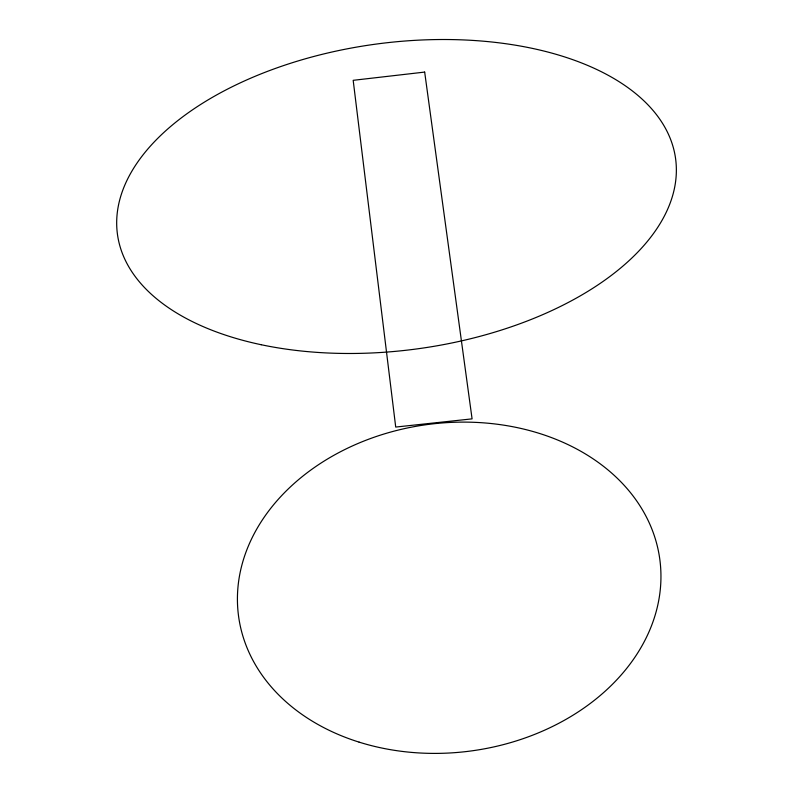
<?xml version="1.0" encoding="UTF-8"?>
<svg xmlns="http://www.w3.org/2000/svg" width="793" height="793" viewBox="0 0 793 793"><rect width="100%" height="100%" fill="white"/><g stroke="black" fill="none" stroke-linecap="round" stroke-linejoin="round"><path stroke-width="1.19" d="M424.671 72.084L353.182 80.321L395.717 427.06L472.083 418.863L424.671 72.084M359.09 742.129A212.534 164.666 -7.7 0 0 660.212 562.663A212.534 164.666 -7.7 0 0 328.262 458.552A212.534 164.666 -7.7 0 0 359.09 742.129M261.165 344.717A281.624 153.773 -7.7 0 0 676.32 167.353A281.624 153.773 -7.7 0 0 252.065 77.595A281.624 153.773 -7.7 0 0 261.165 344.717"/></g></svg>
